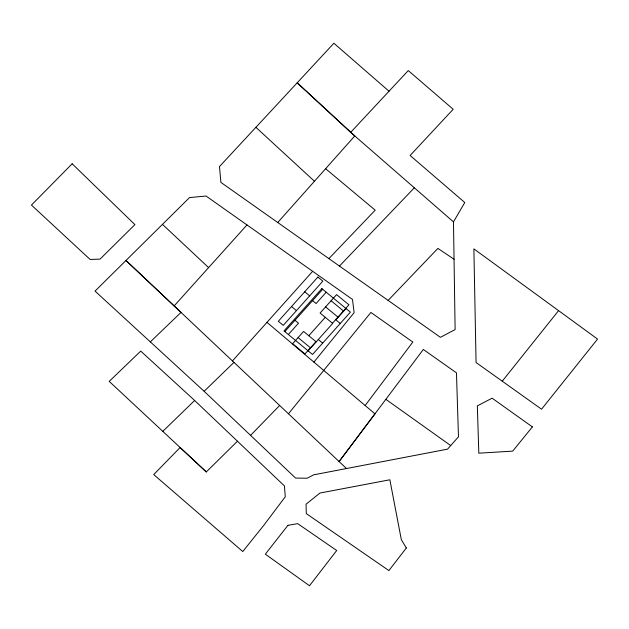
<?xml version="1.0" encoding="UTF-8"?>
<svg xmlns="http://www.w3.org/2000/svg" width="629" height="629" viewBox="0 0 629 629"><rect width="100%" height="100%" fill="white"/><g stroke="black" fill="none" stroke-linecap="round" stroke-linejoin="round"><path stroke-width="0.94" d="M453.478 221.895L464.768 202.514L410.124 155.497L453.179 109.273L408.276 70.566L350.675 132.357L297.202 82.808L219.482 166.559L220.913 182.402L440.426 337.325L455.121 329.565L453.478 221.895L350.675 132.357M365.142 405.524L412.828 342.042L370.898 312.448L288.436 413.78M502.249 381.19L558.583 310.64L597.55 339.086L541.538 409.212L476.067 362.524L473.873 248.872L558.583 310.64M313.91 362.107L354.135 312.66L352.484 299.435L206.053 196.028L189.549 197.577L95.034 291.101L204.134 391.285L295.583 478.087L307.227 478.213L313.674 474.832L447.534 449.153L458.47 436.809L456.465 372.855L423.333 349.465L339.094 461.56L374.97 413.851L266.971 322.339M277.735 222.517L354.78 135.943L297.202 82.808L333.881 43.252L389.029 91.229M232.447 360.936L312.652 271.303M284.827 331.609L322.701 289.293M288.365 334.526L298.5 323.196L294.97 320.279M326.231 292.21L316.088 303.54L312.558 300.623M308.784 335.737L325.272 317.307M315.97 341.673L304.979 353.954L292.611 343.741L303.603 331.459L316.198 341.862M332.458 323.243L348.946 304.821L336.586 294.616L320.098 313.038L332.686 323.432L308.147 350.856M346.013 308.548L335.878 319.878L340.25 323.487M174.139 305.938L246.985 224.93M328.904 258.605L375.198 210.172L325.625 168.721M339.471 266.059L414.33 187.804M388.132 300.41L437.894 248.408L454.052 259.234M250.578 435.362L279.653 405.469M206.304 471.939L237.455 441.212L284.426 485.926L285.275 496.776L263.685 525.451L242.763 551.539L153.72 474.581L180.114 447.518L206.304 471.939L109.218 381.386L140.731 351.1L194.652 400.484L237.455 441.212M162.801 431.352L194.652 400.484M204.134 391.285L233.972 362.383M150.284 341.94L181.018 312.401L125.989 260.5L346.508 468.542M385.852 399.336L450.71 445.568M331.09 300.756L343.45 310.962M325.594 306.897L337.954 317.102M304.703 291.793L309.649 295.874M291.518 306.527L296.463 310.616M318.29 339.526L322.661 343.135M298.107 337.6L310.474 347.813M255.893 127.317L314.453 181.246M162.479 224.38L208.608 267.608M287.925 525.333L265.336 554.18L309.499 585.748L336.704 550.517L297.721 523.65L287.925 525.333M406.334 547.969L388.895 570.582L306.299 513.594L306.048 504.214L319.964 493.042L389.862 479.778L401.341 539.706L406.334 547.969M532.401 426.91L512.682 451.127L478.818 453.187L477.34 405.902L492.098 398.173L532.401 426.91M317.897 277.051L278.325 321.27L283.27 325.35L322.842 281.139L317.897 277.051M321.859 288.601L283.993 330.917L312.519 354.465L350.384 312.157L321.859 288.601M72.162 163.792L31.45 205.07L90.096 259.447L100.035 259.132L134.913 224.624L72.162 163.792"/></g></svg>
